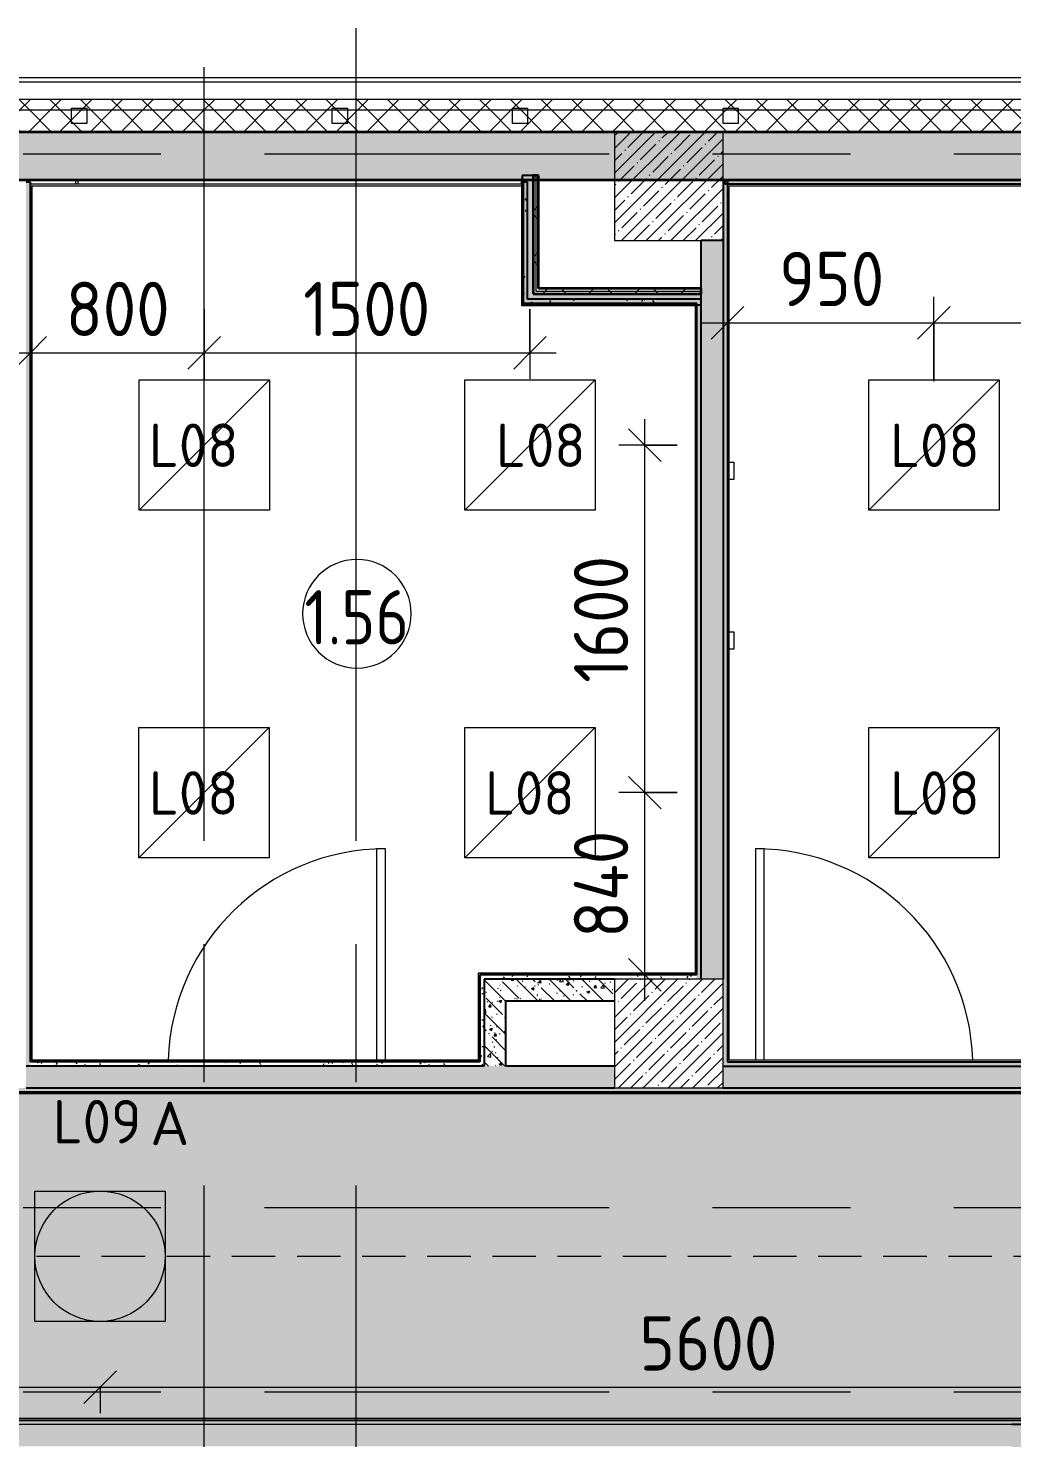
# Model space of a CAD drawing. Header units: millimetres. Extents: x 35802 to 233035, y -8553 to 29000.
# Drawn here: x 74050 to 78580, y 21089 to 27578 of the extents above; entities that cross this region are included whole.
import ezdxf

# ---------------------------------------------------------------- set-up
doc = ezdxf.new("R2010")
doc.units = ezdxf.units.MM
doc.linetypes.add('ADSK_Штрих_ш2 п1', pattern=[300, 200, -100])
doc.linetypes.add('Осевая', pattern=[3175, 635, -476.25, 1587.5, -476.25])
for name, color, linetype, lineweight in [('A-ANNO-DIMS', 7, 'Continuous', 9), ('A-ANNO-DIMS-100', 7, 'Continuous', 9), ('A-ANNO-NOTE', 7, 'Continuous', 9), ('A-AREA-IDEN', 7, 'Continuous', 9), ('A-DETL-1', 7, 'ADSK_Штрих_ш2 п1', 9), ('A-DOOR', 7, 'Continuous', 9), ('A-DOOR-1', 7, 'Continuous', 13), ('A-GLAZ', 7, 'Continuous', 9), ('A-GLAZ-1', 7, 'Continuous', 13), ('A-WALL', 7, 'Continuous', 9), ('E-LITE-EQPM-IDEN', 7, 'Continuous', 9), ('I-WALL', 7, 'Continuous', 9), ('S-COLS', 7, 'Continuous', 9), ('Оси', 7, 'Continuous', 9), ('Оси-2', 7, 'Осевая', 9)]:
    doc.layers.add(name, color=color, linetype=linetype, lineweight=lineweight)
doc.layers.add('A-CLNG-PATT-1', color=7, linetype='Continuous', lineweight=9, transparency=1)
for name, color, linetype, lineweight, true_color in [('A-WALL-1', 7, 'Continuous', 35, 0x3c3c3c), ('A-WALL-2', 7, 'Continuous', 25, 0x3c3c3c), ('A-WALL-3', 7, 'Continuous', 13, 0x3c3c3c), ('A-WALL-FNSH-1', 7, 'Continuous', 9, 0x3c3c3c), ('A-WALL-FNSH-2', 7, 'Continuous', 13, 0x3c3c3c), ('G-ANNO-TEXT-1', 1, 'Continuous', 9, 0xff0000)]:
    doc.layers.add(name, color=color, linetype=linetype, lineweight=lineweight, true_color=true_color)
doc.styles.add('GOST Common', font='GOST_Common.ttf', dxfattribs={"height": 200})
doc.styles.add('GOST Common_1', font='GOST_Common.ttf', dxfattribs={"width": 0.9, "height": 250})
doc.styles.add('ISOCPEUR', font='isocpeur.ttf', dxfattribs={"width": 0.9, "height": 250})
doc.styles.add('ISOCPEUR_1', font='isocpeur.ttf', dxfattribs={"height": 200})
doc.dimstyles.new('ISO-2_5_0_9К_БОЛЬШОЙ', dxfattribs={"dimscale": 304.8, "dimtxt": 248.995294, "dimasz": 0.492126, "dimexe": 0.393701, "dimexo": 0.984252, "dimgap": 0, "dimtad": 1, "dimdec": 0, "dimrnd": 10, "dimzin": 0, "dimdsep": 46, "dimtxsty": 'ISOCPEUR', "dimblk1": 'OBLIQUE', "dimblk2": 'OBLIQUE', "dimsah": 1, "dimcen": 0.09, "dimdle": 0.393701, "dimazin": 0, "dimtfac": 1, "dimtdec": 4, "dimtix": 1, "dimtmove": 0, "dimatfit": 3, "dimfxl": 1, "dimtvp": 1, "dimtolj": 1, "dimtzin": 0, "dimarcsym": 2})
pattern_1 = [(45, (0, 0), (-57.02463, 57.02463), []), (45, (57.025, 0), (-57.02463, 57.02463), [100.806, -20.161, 3.353, -16.808])]
pattern_2 = [(135, (0, 0), (-75.43415, -75.43415), [106.68, -17.78, 3.556, -17.78]), (135, (0, 75.39), (-75.43415, -75.43415), []), (50, (0, 0), (127.52922, -11.15758), [13.335, -146.685]), (355, (0, 0), (-24.66966, 133.74002), [10.668, -117.348]), (100.451, (10.63, -0.93), (102.85973, 122.58178), [11.333, -124.663]), (46.184, (0, 35.56), (189.75516, -29.43036), [20.002, -220.027]), (96.636, (15.81, 33.1), (166.1822, 173.1996), [17, -186.995]), (351.184, (0, 35.56), (166.18393, 173.19757), [16.002, -176.022]), (21, (17.78, 26.67), (106.13027, -71.58603), [13.335, -146.685]), (326, (17.78, 26.67), (43.26188, 128.93175), [10.668, -117.348]), (71.451, (26.62, 20.7), (149.39198, 57.34505), [11.333, -124.663]), (37.5, (0, 0), (2.162228, 59.188357), [3.353, -112.573, 3.353, -115.773, -117.792]), (37.5, (0, 0), (2.162228, 59.188357), [-235.052, 3.353, -114.44]), (7.5, (0, 0), (46.773857, 70.126152), [3.353, -64.567, 3.353, -109.906, -44.894]), (7.5, (0, 0), (46.773857, 70.126152), [-181.178, 3.353, -41.542]), (327.5, (-39.65, 0), (94.91367, -4.010093), [3.353, -41.097, 3.353, -135.331, -184.023]), (327.5, (-39.65, 0), (94.91367, -4.010093), [-183.134, 3.353, -180.67]), (317.5, (-57.43, 0), (103.69057, 17.79882), [3.353, -54.432, 3.353, -88.748, -130.683]), (317.5, (-57.43, 0), (103.69057, 17.79882), [-149.885, 3.353, -127.33])]
pattern_3 = [(45, (0, 0), (-70.71068, 70.71068), []), (135, (0, 0), (-70.71068, -70.71068), [])]
pattern_4 = [(0, (0, 0), (121.92, 30.48), [10.058, -81.382, 10.058, -81.382, -487.68]), (0, (0, 0), (121.92, 30.48), [-182.88, 10.058, -172.822, 10.058, -81.382, -213.36]), (0, (0, 0), (121.92, 30.48), [-457.2, 10.058, -50.902, 10.058, -142.342]), (120, (45.72, 15.24), (-87.356454, 90.345817), [10.058, -81.382, 10.058, -81.382, -487.68]), (120, (45.72, 15.24), (-87.356454, 90.345817), [-182.88, 10.058, -172.822, 10.058, -81.382, -213.36]), (120, (45.72, 15.24), (-87.356454, 90.345817), [-457.2, 10.058, -50.902, 10.058, -142.342]), (240, (60.96, 76.2), (-34.563546, -120.825817), [10.058, -81.382, 10.058, -81.382, -487.68]), (240, (60.96, 76.2), (-34.563546, -120.825817), [-182.88, 10.058, -172.822, 10.058, -81.382, -213.36]), (240, (60.96, 76.2), (-34.563546, -120.825817), [-457.2, 10.058, -50.902, 10.058, -142.342])]
pattern_5 = [(45, (0, 0), (-106.06602, 106.06602), []), (135, (0, 0), (-106.06602, -106.06602), [])]

# ---------------------------------------------------------------- blocks, each defined once
blk = doc.blocks.new('110_Дверь_СКБ_1Ст_Внутренняя1 - Д-11п 1100x2100h_кладовые _все__ коридор _между помещениями блока столовой__ моечные _все_ 2-32102277-План расстановки осветительного оборудования 1 этажа в осях 12-23')
at = {"layer": 'A-DOOR'}
blk.add_arc((-487.5, 50), 1000, 1.60887, 90, dxfattribs=at)
at = {"layer": 'A-DOOR-1'}
for p, q in [((-487.5, 1050), (-487.5, 78)), ((-447.5, 1050), (-487.5, 1050)), ((-447.5, 78), (-447.5, 1050))]:
    blk.add_line(p, q, dxfattribs=at)
blk = doc.blocks.new('110_Дверь_СКБ_1Ст_Внутренняя1 - Д-11 1100x2100h_кладовые _все__ коридор _между помещениями блока столовой__ моечные _все_-32089444-План расстановки осветительного оборудования 1 этажа в осях 12-23')
at = {"layer": 'A-DOOR'}
blk.add_arc((512.5, 50), 1000, 90, 178.39113, dxfattribs=at)
at = {"layer": 'A-DOOR-1'}
for p, q in [((512.5, 1050), (472.5, 1050)), ((472.5, 1050), (472.5, 78)), ((512.5, 78), (512.5, 1050))]:
    blk.add_line(p, q, dxfattribs=at)
blk = doc.blocks.new('BSC_Колонна _Прямоугольная - 500х500-V22-План расстановки осветительного оборудования 1 этажа в осях 12-23')
at = {"layer": 'S-COLS'}
h = blk.add_hatch(dxfattribs=at)
h.set_pattern_fill('FP_29', color=256, style=0, pattern_type=2)
h.set_pattern_definition([(45, (-77000, -22950), (-57.02463, 57.02463), []), (45, (-76942.975, -22950), (-57.02463, 57.02463), [100.806, -20.161, 3.353, -16.808])])
h.paths.add_polyline_path([(-250, -250), (250, -250), (250, 250), (-250, 250), (-250, -0.7)])
for p, q in [((250, 250), (-250, 250)), ((-250, 250), (-250, -250)), ((250, -250), (250, 250)), ((-250, -250), (250, -250))]:
    blk.add_line(p, q, dxfattribs=at)
blk = doc.blocks.new('120_Окно_СКБ_2Ст - 120_Окно_СКБ_2Ст 2100х2400 _мал створка справа_-19092174-План расстановки осветительного оборудования 1 этажа в осях 12-23')
at = {"layer": 'A-GLAZ-1'}
for p, q in [((-1050, -75), (-1050, -5)), ((-1050, -5), (-980, -5)), ((-980, -5), (-980, -75)), ((150, -75), (150, -5)), ((150, -5), (220, -5)), ((220, -5), (220, -75)), ((980, -75), (980, -5)), ((980, -5), (1050, -5)), ((1050, -5), (1050, -75)), ((-980, -75), (-1050, -75)), ((220, -75), (150, -75)), ((1050, -75), (980, -75))]:
    blk.add_line(p, q, dxfattribs=at)
blk = doc.blocks.new('120_Окно_СКБ_2Ст - 120_Окно_СКБ_2Ст 3100х2500 _мал_створка слева_ 2-19089248-План расстановки осветительного оборудования 1 этажа в осях 12-23')
at = {"layer": 'A-GLAZ-1'}
for p, q in [((-1550, -75), (-1550, -5)), ((-1550, -5), (-1480, -5)), ((-1480, -5), (-1480, -75)), ((650, -75), (650, -5)), ((650, -5), (720, -5)), ((720, -5), (720, -75)), ((1480, -75), (1480, -5)), ((1480, -5), (1550, -5)), ((1550, -5), (1550, -75)), ((-1480, -75), (-1550, -75)), ((720, -75), (650, -75)), ((1550, -75), (1480, -75))]:
    blk.add_line(p, q, dxfattribs=at)
blk = doc.blocks.new('Штора противопожарная_Рен - ШТ_700х700-V44-План расстановки осветительного оборудования 1 этажа в осях 12-23')
at = {"layer": 'A-DOOR'}
for p, q in [((-430, 100), (-350, 100)), ((-430, 78), (-430, 100)), ((-350, 100), (-350, 78)), ((350, 100), (430, 100)), ((350, 78), (350, 100)), ((430, 100), (430, 78))]:
    blk.add_line(p, q, dxfattribs=at)
blk = doc.blocks.new('Марка_Помещения - Номер-25198446-План расстановки осветительного оборудования 1 этажа в осях 12-23')
at = {"layer": 'A-AREA-IDEN'}
for start, end in [(360, 180), (180, 360)]:
    blk.add_arc((0, 0), 2.5, start, end, dxfattribs=at)
blk = doc.blocks.new('DIMBLOCK90-План расстановки осветительного оборудования 1 этажа в осях 12-23')
at = {"layer": 'A-ANNO-DIMS-100'}
for p, q in [((74861, 26284.4), (74861, 25964)), ((74861, 26084), (74861, 26284.4)), ((74060, 25890.1), (74060, 26204)), ((73940, 26084), (74861, 26084)), ((74060, 26084), (74060, 25890.1))]:
    blk.add_line(p, q, dxfattribs=at)
at = {"layer": 'A-ANNO-DIMS-100', "lineweight": 20}
for p, q in [((74060, 26084), (74135, 26159)), ((74861, 26084), (74936, 26159)), ((74060, 26084), (73985, 26009)), ((74861, 26084), (74786, 26009))]:
    blk.add_line(p, q, dxfattribs=at)
at = {"layer": 'A-ANNO-DIMS-100', "color": 0, "insert": (74223.5, 26410.6), "char_height": 250, "width": 568.858, "attachment_point": 1, "line_spacing_factor": 1.149209, "style": 'ISOCPEUR'}
blk.add_mtext('800', dxfattribs=at)
blk = doc.blocks.new('_Oblique')
at = {"color": 0, "linetype": 'ByBlock', "lineweight": -2}
blk.add_line((-0.5, -0.5), (0.5, 0.5), dxfattribs=at)
blk = doc.blocks.new('DIMBLOCK91-План расстановки осветительного оборудования 1 этажа в осях 12-23')
at = {"layer": 'A-ANNO-DIMS-100'}
for p, q in [((74861, 26284.4), (74861, 25964)), ((74861, 26084), (74861, 26284.4)), ((76361, 26284.4), (76361, 25964)), ((76361, 26084), (76361, 26284.4)), ((74861, 26084), (76481, 26084))]:
    blk.add_line(p, q, dxfattribs=at)
at = {"layer": 'A-ANNO-DIMS-100', "lineweight": 20}
for p, q in [((74861, 26084), (74936, 26159)), ((76361, 26084), (76436, 26159)), ((74861, 26084), (74786, 26009)), ((76361, 26084), (76286, 26009))]:
    blk.add_line(p, q, dxfattribs=at)
at = {"layer": 'A-ANNO-DIMS-100', "color": 0, "insert": (75316.5, 26410.6), "char_height": 250, "width": 706.764, "attachment_point": 1, "line_spacing_factor": 1.149209, "style": 'ISOCPEUR'}
blk.add_mtext('1500', dxfattribs=at)
blk = doc.blocks.new('DIMBLOCK92-План расстановки осветительного оборудования 1 этажа в осях 12-23')
at = {"layer": 'A-ANNO-DIMS-100', "lineweight": 20}
for p, q in [((76890, 24059), (76815, 24134)), ((76890, 24059), (76965, 23984)), ((76890, 23220), (76815, 23295)), ((76890, 23220), (76965, 23145))]:
    blk.add_line(p, q, dxfattribs=at)
at = {"layer": 'A-ANNO-DIMS-100'}
for p, q in [((77039.3, 24059), (76770, 24059)), ((76890, 23100), (76890, 24059)), ((76890, 24059), (77039.3, 24059)), ((77083.9, 23220), (76770, 23220)), ((76890, 23220), (77083.9, 23220))]:
    blk.add_line(p, q, dxfattribs=at)
at = {"layer": 'A-ANNO-DIMS-100', "color": 0, "insert": (76563.3, 23390.5), "char_height": 250, "width": 597.589, "attachment_point": 1, "rotation": 90, "line_spacing_factor": 1.149209, "style": 'ISOCPEUR'}
blk.add_mtext('840', dxfattribs=at)
blk = doc.blocks.new('DIMBLOCK93-План расстановки осветительного оборудования 1 этажа в осях 12-23')
at = {"layer": 'A-ANNO-DIMS-100'}
for p, q in [((76890, 24059), (76890, 25779)), ((77039.3, 25659), (76770, 25659)), ((76890, 25659), (77039.3, 25659)), ((77039.3, 24059), (76770, 24059)), ((76890, 24059), (77039.3, 24059))]:
    blk.add_line(p, q, dxfattribs=at)
at = {"layer": 'A-ANNO-DIMS-100', "lineweight": 20}
for p, q in [((76890, 25659), (76815, 25734)), ((76890, 25659), (76965, 25584)), ((76890, 24059), (76815, 24134)), ((76890, 24059), (76965, 23984))]:
    blk.add_line(p, q, dxfattribs=at)
at = {"layer": 'A-ANNO-DIMS-100', "color": 0, "insert": (76563.3, 24564.5), "char_height": 250, "width": 706.764, "attachment_point": 1, "rotation": 90, "line_spacing_factor": 1.149209, "style": 'ISOCPEUR'}
blk.add_mtext('1600', dxfattribs=at)
blk = doc.blocks.new('DIMBLOCK94-План расстановки осветительного оборудования 1 этажа в осях 12-23')
at = {"layer": 'A-ANNO-DIMS-100'}
for p, q in [((77270, 26028.1), (77270, 26342)), ((78221, 25953.1), (78221, 26342)), ((77150, 26222), (78221, 26222)), ((77270, 26222), (77270, 26028.1)), ((78221, 26222), (78221, 25953.1))]:
    blk.add_line(p, q, dxfattribs=at)
at = {"layer": 'A-ANNO-DIMS-100', "lineweight": 20}
for p, q in [((77270, 26222), (77345, 26297)), ((78221, 26222), (78296, 26297)), ((77270, 26222), (77195, 26147)), ((78221, 26222), (78146, 26147))]:
    blk.add_line(p, q, dxfattribs=at)
at = {"layer": 'A-ANNO-DIMS-100', "color": 0, "insert": (77508.5, 26548.6), "char_height": 250, "width": 568.858, "attachment_point": 1, "line_spacing_factor": 1.149209, "style": 'ISOCPEUR'}
blk.add_mtext('950', dxfattribs=at)
blk = doc.blocks.new('DIMBLOCK95-План расстановки осветительного оборудования 1 этажа в осях 12-23')
at = {"layer": 'A-ANNO-DIMS-100'}
for p, q in [((78221, 25953.1), (78221, 26342)), ((79621, 26284.4), (79621, 26102)), ((79621, 26222), (79621, 26284.4)), ((78221, 26222), (79741, 26222)), ((78221, 26222), (78221, 25953.1))]:
    blk.add_line(p, q, dxfattribs=at)
at = {"layer": 'A-ANNO-DIMS-100', "lineweight": 20}
for p, q in [((78221, 26222), (78296, 26297)), ((79621, 26222), (79696, 26297)), ((78221, 26222), (78146, 26147)), ((79621, 26222), (79546, 26147))]:
    blk.add_line(p, q, dxfattribs=at)
at = {"layer": 'A-ANNO-DIMS-100', "color": 0, "insert": (78614.5, 26548.6), "char_height": 250, "width": 735.494, "attachment_point": 1, "line_spacing_factor": 1.149209, "style": 'ISOCPEUR'}
blk.add_mtext('1400', dxfattribs=at)
blk = doc.blocks.new('DIMBLOCK111-План расстановки осветительного оборудования 1 этажа в осях 12-23')
at = {"layer": 'A-ANNO-DIMS-100', "lineweight": 20}
for p, q in [((68781, 21322), (68856, 21397)), ((74381, 21322), (74456, 21397)), ((68781, 21322), (68706, 21247)), ((74381, 21322), (74306, 21247))]:
    blk.add_line(p, q, dxfattribs=at)
at = {"layer": 'A-ANNO-DIMS-100'}
for p, q in [((68781, 21328), (68781, 21202)), ((68781, 21322), (68781, 21328)), ((68781, 21322), (74381, 21322)), ((74381, 21327.5), (74381, 21202)), ((74381, 21322), (74381, 21327.5))]:
    blk.add_line(p, q, dxfattribs=at)
at = {"layer": 'A-ANNO-DIMS-100', "color": 0, "insert": (71265, 21648.6), "char_height": 250, "width": 758.478, "attachment_point": 1, "line_spacing_factor": 1.149209, "style": 'ISOCPEUR'}
blk.add_mtext('5600', dxfattribs=at)
blk = doc.blocks.new('DIMBLOCK112-План расстановки осветительного оборудования 1 этажа в осях 12-23')
at = {"layer": 'A-ANNO-DIMS-100', "lineweight": 20}
for p, q in [((74381, 21322), (74456, 21397)), ((79981, 21322), (80056, 21397)), ((74381, 21322), (74306, 21247)), ((79981, 21322), (79906, 21247))]:
    blk.add_line(p, q, dxfattribs=at)
at = {"layer": 'A-ANNO-DIMS-100'}
for p, q in [((74381, 21327.5), (74381, 21202)), ((74381, 21322), (74381, 21327.5)), ((74381, 21322), (80101, 21322)), ((79981, 21327.5), (79981, 21202)), ((79981, 21322), (79981, 21327.5))]:
    blk.add_line(p, q, dxfattribs=at)
at = {"layer": 'A-ANNO-DIMS-100', "color": 0, "insert": (76865, 21648.6), "char_height": 250, "width": 758.478, "attachment_point": 1, "line_spacing_factor": 1.149209, "style": 'ISOCPEUR'}
blk.add_mtext('5600', dxfattribs=at)

msp = doc.modelspace()

# ---------------------------------------------------------------- hatches: boundary and pattern name
at = {"layer": 'A-CLNG-PATT-1'}
h = msp.add_hatch(color=256, dxfattribs=at)
h.paths.add_polyline_path([(84590, 20178), (84590, 21652), (82302, 21652), (82302, 22672), (68282, 22672), (68282, 26852), (68202, 26852), (68202, 26860), (67111, 26860), (67110, 26852), (66788, 26852), (66788, 26472), (66132, 26472), (66132, 26859), (60788, 26859), (60788, 26472), (60132, 26472), (60132, 26852), (57578, 26852), (57578, 25558), (57958, 25558), (57958, 24978), (58130, 24978), (58130, 24950), (58180, 24950), (58180, 24850), (58785, 24850), (58785, 24950), (58835, 24950), (58835, 24850), (59885, 24850), (59885, 24950), (59935, 24950), (59935, 24850), (60560, 24850), (60560, 24950), (60770, 24950), (60770, 24955), (61865, 24955), (61865, 24950), (61935, 24950), (61935, 24955), (63055, 24955), (63055, 24950), (63125, 24950), (63125, 24955), (64245, 24955), (64245, 24950), (64315, 24950), (64315, 24955), (65435, 24955), (65435, 24950), (65505, 24950), (65505, 24955), (66090, 24955), (66090, 24950), (66760, 24950), (66760, 24960), (66780, 24960), (66780, 24970.5), (66788, 24970.5), (66788, 22672), (66288, 22672), (66288, 21178), (78707.8, 21178), (78707.8, 20178), (83295.5, 20178), (83295.5, 20188), (83315.5, 20188), (83315.5, 20178)])
h.paths.add_polyline_path([(58140, 24810), (58140, 24850), (58130, 24850), (58130, 24810)])
h.paths.add_polyline_path([(60600, 24830), (60610, 24830), (60610, 24850), (60600, 24850)])
at = {"layer": 'A-WALL'}
h = msp.add_hatch(dxfattribs=at)
h.set_pattern_fill('FP_17', color=256, style=0, pattern_type=2)
h.set_pattern_definition(pattern_3)
h.paths.add_polyline_path([(84590, 27200), (84590, 27250), (68210, 27250), (68210, 27200), (83263.9, 27200)])
h.paths.add_polyline_path([(68120, 27200), (68120, 27225), (68130, 27225), (68130, 27250), (67190, 27250), (67190, 27225), (67200, 27225), (67200, 27200), (68028.4, 27200)])
h.paths.add_polyline_path([(67110, 27200), (67110, 27250), (42160, 27250), (42160, 27200), (66577.4, 27200)])
h = msp.add_hatch(dxfattribs=at)
h.set_pattern_fill('FP_17', color=256, style=0, pattern_type=2)
h.set_pattern_definition(pattern_3)
h.paths.add_polyline_path([(84590, 27100), (84590, 27200), (68210, 27200), (68210, 27110), (68242, 27110), (68242, 27102), (68172, 27102), (68172, 27185), (68120, 27185), (68120, 27200), (67200, 27200), (67200, 27185), (67148, 27185), (67148, 27102), (67078, 27102), (67078, 27110), (67110, 27110), (67110, 27200), (42160, 27200), (42160, 27100), (83263.9, 27100)])
at = {"layer": 'I-WALL'}
h = msp.add_hatch(dxfattribs=at)
h.set_pattern_fill('FP_1', color=256, style=0, pattern_type=2)
h.set_pattern_definition(pattern_1)
h.paths.add_polyline_path([(84200, 26880), (84200, 27100), (42780, 27100), (42780, 26900), (42760, 26900), (42760, 26880), (84100, 26880)])
h = msp.add_hatch(dxfattribs=at)
h.set_pattern_fill('FP_67', color=256, style=0, pattern_type=2)
h.set_pattern_definition(pattern_4)
h.paths.add_polyline_path([(74060, 22800), (74060, 26870), (74040, 26870), (74040, 22800)])
for points in [[(76325, 26355), (76375, 26355), (76375, 26900), (76325, 26900), (76325, 26367.5)], [(77150, 26305), (77150, 26355), (76325, 26355), (76325, 26305)]]:
    msp.add_hatch(color=256, dxfattribs=at).paths.add_polyline_path(points)
h = msp.add_hatch(dxfattribs=at)
h.set_pattern_fill('FP_67', color=256, style=0, pattern_type=2)
h.set_pattern_definition(pattern_4)
h.paths.add_polyline_path([(76350, 26310), (76350, 26870), (76330, 26870), (76330, 26310)])
h = msp.add_hatch(dxfattribs=at)
h.set_pattern_fill('FP_74', color=256, style=0, pattern_type=2)
h.set_pattern_definition(pattern_5)
h.paths.add_polyline_path([(76387.5, 26367.5), (76387.5, 26900), (76375, 26900), (76375, 26367.5)])
h = msp.add_hatch(dxfattribs=at)
h.set_pattern_fill('FP_74', color=256, style=0, pattern_type=2)
h.set_pattern_definition(pattern_5)
h.paths.add_polyline_path([(76400, 26380), (76400, 26900), (76387.5, 26900), (76387.5, 26380)])
h = msp.add_hatch(dxfattribs=at)
h.set_pattern_fill('FP_67', color=256, style=0, pattern_type=2)
h.set_pattern_definition(pattern_4)
h.paths.add_polyline_path([(77270, 22800), (77270, 26880), (77250, 26880), (77250, 22800)])
h = msp.add_hatch(dxfattribs=at)
h.set_pattern_fill('FP_67', color=256, style=0, pattern_type=2)
h.set_pattern_definition(pattern_4)
h.paths.add_polyline_path([(80630, 26860), (80630, 26880), (77260, 26880), (77260, 26860), (80609.1, 26860)])
h = msp.add_hatch(dxfattribs=at)
h.set_pattern_fill('FP_21', color=256, style=0, pattern_type=2)
h.set_pattern_definition(pattern_2)
h.paths.add_polyline_path([(77150, 23200), (77250, 23200), (77250, 26600), (77150, 26600), (77150, 23466.4)])
h = msp.add_hatch(dxfattribs=at)
h.set_pattern_fill('FP_74', color=256, style=0, pattern_type=2)
h.set_pattern_definition(pattern_5)
h.paths.add_polyline_path([(77150, 26355), (77150, 26367.5), (76375, 26367.5), (76375, 26355)])
h = msp.add_hatch(dxfattribs=at)
h.set_pattern_fill('FP_74', color=256, style=0, pattern_type=2)
h.set_pattern_definition(pattern_5)
h.paths.add_polyline_path([(77150, 26367.5), (77150, 26380), (76387.5, 26380), (76387.5, 26367.5)])
h = msp.add_hatch(dxfattribs=at)
h.set_pattern_fill('FP_67', color=256, style=0, pattern_type=2)
h.set_pattern_definition(pattern_4)
h.paths.add_polyline_path([(77130, 26310), (77150, 26310), (77150, 26330), (76350, 26330), (76350, 26310), (77122, 26310)])
h = msp.add_hatch(dxfattribs=at)
h.set_pattern_fill('FP_67', color=256, style=0, pattern_type=2)
h.set_pattern_definition(pattern_4)
h.paths.add_polyline_path([(77150, 23200), (77150, 26310), (77130, 26310), (77130, 23200)])
h = msp.add_hatch(dxfattribs=at)
h.set_pattern_fill('FP_67', color=256, style=0, pattern_type=2)
h.set_pattern_definition(pattern_4)
h.paths.add_polyline_path([(77130, 23200), (77130, 23220), (76130, 23220), (76130, 23200), (76750, 23200)])
h = msp.add_hatch(dxfattribs=at)
h.set_pattern_fill('FP_67', color=256, style=0, pattern_type=2)
h.set_pattern_definition(pattern_4)
h.paths.add_polyline_path([(76150, 22800), (76150, 23200), (76130, 23200), (76130, 22800)])
h = msp.add_hatch(dxfattribs=at)
h.set_pattern_fill('FP_21', color=256, style=0, pattern_type=2)
h.set_pattern_definition(pattern_2)
h.paths.add_polyline_path([(76750, 23100), (76750, 23200), (76150, 23200), (76150, 23100), (76734.4, 23100)])
h = msp.add_hatch(dxfattribs=at)
h.set_pattern_fill('FP_21', color=256, style=0, pattern_type=2)
h.set_pattern_definition(pattern_2)
h.paths.add_polyline_path([(76250, 22800), (76250, 23100), (76150, 23100), (76150, 22800)])
h = msp.add_hatch(dxfattribs=at)
h.set_pattern_fill('FP_21', color=256, style=0, pattern_type=2)
h.set_pattern_definition(pattern_2)
h.paths.add_polyline_path([(82430, 22700), (82430, 22800), (81150, 22800), (81150, 22700), (82330, 22700)])
h.paths.add_polyline_path([(80361.9, 22700), (80650, 22700), (80650, 22800), (77250, 22800), (77250, 22700), (78910.9, 22700)])
h.paths.add_polyline_path([(76734.4, 22700), (76750, 22700), (76750, 22800), (74040, 22800), (74040, 22700), (76008.9, 22700)])
h.paths.add_polyline_path([(73540, 22700), (73540, 22800), (70810, 22800), (70810, 22700), (73106.9, 22700)])
h.paths.add_polyline_path([(70310, 22700), (70310, 22800), (68310, 22800), (68310, 22700), (70204.9, 22700)])
h = msp.add_hatch(dxfattribs=at)
h.set_pattern_fill('FP_67', color=256, style=0, pattern_type=2)
h.set_pattern_definition(pattern_4)
h.paths.add_polyline_path([(76130, 22800), (76130, 22820), (74060, 22820), (74060, 22800), (76008.9, 22800)])
h = msp.add_hatch(dxfattribs=at)
h.set_pattern_fill('FP_67', color=256, style=0, pattern_type=2)
h.set_pattern_definition(pattern_4)
h.paths.add_polyline_path([(80361.9, 22800), (80650, 22800), (80650, 22820), (77270, 22820), (77270, 22800), (78910.9, 22800)])
h = msp.add_hatch(dxfattribs=at)
h.set_pattern_fill('FP_67', color=256, style=0, pattern_type=2)
h.set_pattern_definition(pattern_4)
h.paths.add_polyline_path([(82310, 22680), (82330, 22680), (82330, 22700), (68310, 22700), (68310, 22680), (81812.9, 22680)])
h = msp.add_hatch(dxfattribs=at)
h.set_pattern_fill('FP_67', color=256, style=0, pattern_type=2)
h.set_pattern_definition(pattern_4)
h.paths.add_polyline_path([(78579.8, 21150), (78679.8, 21150), (78679.8, 21170), (66260, 21170), (66260, 21150), (77459.9, 21150)])
h = msp.add_hatch(dxfattribs=at)
h.set_pattern_fill('FP_21', color=256, style=0, pattern_type=2)
h.set_pattern_definition(pattern_2)
h.paths.add_polyline_path([(78579.8, 21050), (78579.8, 21150), (70810, 21150), (70810, 21050), (77459.9, 21050)])
h.paths.add_polyline_path([(70204.9, 21050), (70310, 21050), (70310, 21150), (67295, 21150), (67295, 21050), (68753.9, 21050)])
h = msp.add_hatch(dxfattribs=at)
h.set_pattern_fill('FP_21', color=256, style=0, pattern_type=2)
h.set_pattern_definition(pattern_2)
h.paths.add_polyline_path([(78579.8, 15150), (78580, 15150.8), (78580, 15650), (78679.8, 15650), (78679.8, 18600), (78580, 18600), (78580, 19100), (78679.8, 19100), (78679.8, 21150), (78579.8, 21150), (78579.8, 15192.6)])
at = {"layer": 'S-COLS'}
h = msp.add_hatch(dxfattribs=at)
h.set_pattern_fill('FP_1', color=256, style=0, pattern_type=2)
h.set_pattern_definition(pattern_1)
h.paths.add_polyline_path([(76750, 26600), (77250, 26600), (77250, 27100), (76750, 27100), (76750, 27086.2)])

# ---------------------------------------------------------------- linework, layer by layer
at = {"layer": 'A-ANNO-NOTE'}
for p, q in [((74561, 25959), (75161, 25959)), ((74561, 25359), (74561, 25959)), ((75161, 25959), (74561, 25359)), ((75161, 25959), (75161, 25359)), ((76061, 25959), (76661, 25959)), ((76061, 25359), (76061, 25959)), ((76661, 25959), (76061, 25359)), ((76661, 25959), (76661, 25359)), ((77921, 25959), (78521, 25959)), ((77921, 25359), (77921, 25959)), ((78521, 25959), (77921, 25359)), ((78521, 25959), (78521, 25359)), ((75161, 25359), (74561, 25359)), ((76661, 25359), (76061, 25359)), ((78521, 25359), (77921, 25359)), ((74560, 24359), (75160, 24359)), ((74560, 23759), (74560, 24359)), ((75160, 24359), (74560, 23759)), ((75160, 24359), (75160, 23759)), ((76061, 24359), (76661, 24359)), ((76061, 23759), (76061, 24359)), ((76661, 24359), (76061, 23759)), ((76661, 24359), (76661, 23759)), ((77921, 24359), (78521, 24359)), ((77921, 23759), (77921, 24359)), ((78521, 24359), (77921, 23759)), ((78521, 24359), (78521, 23759)), ((75160, 23759), (74560, 23759)), ((76661, 23759), (76061, 23759)), ((78521, 23759), (77921, 23759)), ((74081, 22225), (74681, 22225)), ((74081, 21625), (74081, 22225)), ((74681, 22225), (74681, 21625)), ((74681, 21625), (74081, 21625))]:
    msp.add_line(p, q, dxfattribs=at)
msp.add_circle((74381, 21925), 300, dxfattribs=at)
at = {"layer": 'A-DETL-1'}
for p, q in [((74860, 24059), (74860, 25659)), ((66288, 21925), (80009, 21925))]:
    msp.add_line(p, q, dxfattribs=at)
at = {"layer": 'A-WALL'}
for p, q in [((84590, 27250), (68210, 27250)), ((84590, 27200), (68210, 27200)), ((76387.5, 26900), (76387.5, 26367.5)), ((76387.5, 26367.5), (77150, 26367.5)), ((78579.8, 21150), (70810, 21150))]:
    msp.add_line(p, q, dxfattribs=at)
at = {"layer": 'A-WALL-1'}
for p, q in [((84200, 27100), (42780, 27100)), ((57550, 26880), (81350, 26880)), ((76400, 26900), (76375, 26900)), ((76375, 26900), (76375, 26355)), ((76400, 26380), (76400, 26900)), ((76375, 26355), (77150, 26355)), ((77150, 26380), (76400, 26380)), ((77150, 26355), (77150, 26380))]:
    msp.add_line(p, q, dxfattribs=at)
at = {"layer": 'A-WALL-2'}
for p, q in [((74060, 26870), (74040, 26870)), ((74060, 22820), (74060, 26870)), ((76375, 26900), (76325, 26900)), ((76325, 26900), (76325, 26305)), ((76330, 26870), (76330, 26310)), ((76350, 26870), (76330, 26870)), ((76350, 26330), (76350, 26870)), ((77250, 26880), (77250, 23200)), ((80650, 26880), (77260, 26880)), ((77260, 26880), (77260, 26860)), ((77270, 26880), (77270, 22820)), ((80630, 26860), (77260, 26860)), ((77250, 26600), (77150, 26600)), ((77150, 23200), (77150, 26600)), ((76325, 26305), (77150, 26305)), ((77130, 26310), (76330, 26310)), ((77150, 26330), (76350, 26330)), ((77130, 23220), (77130, 26310)), ((77130, 23220), (76130, 23220)), ((76130, 23220), (76130, 22820)), ((76750, 23200), (76150, 23200)), ((76150, 23200), (76150, 22800)), ((76250, 23100), (76750, 23100)), ((76250, 22800), (76250, 23100)), ((76150, 22800), (74040, 22800)), ((76130, 22820), (74060, 22820)), ((76750, 22800), (76250, 22800)), ((77250, 22800), (80650, 22800)), ((77270, 22820), (80630, 22820)), ((82310, 22680), (68290, 22680)), ((74040, 22700), (76750, 22700)), ((77250, 22700), (80650, 22700)), ((66280, 21170), (78699.8, 21170)), ((78679.8, 21150), (78579.8, 21150))]:
    msp.add_line(p, q, dxfattribs=at)
at = {"layer": 'A-WALL-3'}
for p, q in [((84590, 27330), (68210, 27330)), ((60760, 27100), (84590, 27100))]:
    msp.add_line(p, q, dxfattribs=at)
at = {"layer": 'A-WALL-FNSH-1'}
msp.add_line((84590, 27350), (68130, 27350), dxfattribs=at)
at = {"layer": 'A-WALL-FNSH-2'}
for p, q in [((76322, 26860), (74060, 26860)), ((74068, 26852), (76330, 26852)), ((74068, 22828), (74068, 26852)), ((76322, 26860), (76322, 26302)), ((77278, 26852), (80622, 26852)), ((77278, 22828), (77278, 26852)), ((76322, 26302), (77122, 26302)), ((77122, 26302), (77122, 23228)), ((76122, 23228), (76122, 22828)), ((77122, 23228), (76122, 23228)), ((76122, 22828), (74068, 22828)), ((80622, 22828), (77278, 22828)), ((82310, 22672), (68282, 22672)), ((78707.8, 21178), (66288, 21178))]:
    msp.add_line(p, q, dxfattribs=at)
at = {"layer": 'I-WALL'}
for p, q in [((74270, 26860), (74270, 26880)), ((74278, 26880), (74278, 26860)), ((76322, 26860), (76322, 26880)), ((76322, 26855), (76325, 26855))]:
    msp.add_line(p, q, dxfattribs=at)
at = {"layer": 'S-COLS'}
for p, q in [((77250, 27100), (76750, 27100)), ((76750, 27100), (76750, 26600)), ((77250, 26600), (77250, 27100)), ((76750, 26600), (77250, 26600))]:
    msp.add_line(p, q, dxfattribs=at)
at = {"layer": 'Оси'}
for p, q in [((75560, 25078.1), (75560, 27578.1)), ((74860, 24898.1), (74860, 27398.1))]:
    msp.add_line(p, q, dxfattribs=at)
at = {"layer": 'Оси-2'}
for p, q in [((39101.6, 27000), (82250, 27000)), ((75560, 501), (75560, 25078.1)), ((74860, 501), (74860, 24898.1)), ((39101.6, 22150), (82250, 22150)), ((39101.6, 21300), (82250, 21300))]:
    msp.add_line(p, q, dxfattribs=at)

# ---------------------------------------------------------------- block references
at = {"layer": 'A-AREA-IDEN', "xscale": 99.99999999999993, "yscale": 99.99999999999993, "zscale": 99.99999999999993}
msp.add_blockref('Марка_Помещения - Номер-25198446-План расстановки осветительного оборудования 1 этажа в осях 12-23', (75563.8, 24882.7), dxfattribs=at)
at = {"layer": 'A-DOOR', "rotation": 270}
msp.add_blockref('Штора противопожарная_Рен - ШТ_700х700-V44-План расстановки осветительного оборудования 1 этажа в осях 12-23', (77200, 25150), dxfattribs=at)
at = {"layer": 'A-DOOR'}
for name, p in [('110_Дверь_СКБ_1Ст_Внутренняя1 - Д-11 1100x2100h_кладовые _все__ коридор _между помещениями блока столовой__ моечные _все_-32089444-План расстановки осветительного оборудования 1 этажа в осях 12-23', (75182.3, 22750)), ('110_Дверь_СКБ_1Ст_Внутренняя1 - Д-11п 1100x2100h_кладовые _все__ коридор _между помещениями блока столовой__ моечные _все_ 2-32102277-План расстановки осветительного оборудования 1 этажа в осях 12-23', (77887.5, 22750))]:
    msp.add_blockref(name, p, dxfattribs=at)
at = {"layer": 'A-GLAZ'}
for name, p in [('120_Окно_СКБ_2Ст - 120_Окно_СКБ_2Ст 2100х2400 _мал створка справа_-19092174-План расстановки осветительного оборудования 1 этажа в осях 12-23', (75300, 27215)), ('120_Окно_СКБ_2Ст - 120_Окно_СКБ_2Ст 3100х2500 _мал_створка слева_ 2-19089248-План расстановки осветительного оборудования 1 этажа в осях 12-23', (78800, 27215))]:
    msp.add_blockref(name, p, dxfattribs=at)
at = {"layer": 'S-COLS'}
msp.add_blockref('BSC_Колонна _Прямоугольная - 500х500-V22-План расстановки осветительного оборудования 1 этажа в осях 12-23', (77000, 22950), dxfattribs=at)

# ---------------------------------------------------------------- texts
at = {"layer": 'A-AREA-IDEN', "insert": (75321.9, 24991.3), "char_height": 250, "width": 606.076, "attachment_point": 1, "style": 'GOST Common_1'}
msp.add_mtext('1.56', dxfattribs=at)
at = {"layer": 'E-LITE-EQPM-IDEN', "char_height": 200, "width": 529.114, "attachment_point": 1, "style": 'GOST Common'}
for s, insert in [('L08', (74606.4, 25758)), ('L08', (76204.6, 25758)), ('L08', (78019.8, 25758)), ('L08', (74606.4, 24157.5)), ('L08', (76154.1, 24157.5)), ('L08', (78019.8, 24157.5)), ('L09', (74163.4, 22644.4))]:
    msp.add_mtext(s, dxfattribs=dict(at, insert=insert))
at = {"layer": 'G-ANNO-TEXT-1', "insert": (74612.1, 22636.4), "char_height": 200, "width": 224.472, "attachment_point": 1, "style": 'ISOCPEUR_1'}
msp.add_mtext('\\fISOCPEUR|b0|i0|c204|p34|;А', dxfattribs=at)

# ---------------------------------------------------------------- dimensions: what is measured, and where the dimension line sits
at = {"layer": 'A-ANNO-DIMS'}
for base, p1, p2, override, picture, middle in [((78221, 26222), (77270, 26328.1), (78221, 25653.1), {"dimpost": '<>', "dimfxl": 1166.190662}, 'DIMBLOCK94-План расстановки осветительного оборудования 1 этажа в осях 12-23', (77745.5, 26347)), ((79621, 26222), (78221, 25653.1), (79621, 25984.4), {"dimpost": '<>', "dimfxl": 1438.665609}, 'DIMBLOCK95-План расстановки осветительного оборудования 1 этажа в осях 12-23', (78921, 26347)), ((74861, 26084), (74060, 26190.1), (74861, 25984.4), {"dimpost": '<>', "dimfxl": 826.993087}, 'DIMBLOCK90-План расстановки осветительного оборудования 1 этажа в осях 12-23', (74460.5, 26209)), ((76361, 26084), (74861, 25984.4), (76361, 25984.4), {"dimpost": '<>', "dimfxl": 1500}, 'DIMBLOCK91-План расстановки осветительного оборудования 1 этажа в осях 12-23', (75611, 26209)), ((74381, 21322), (68781, 21628), (74381, 21627.5), {"dimpost": '<>', "dimfxl": 5600.000022}, 'DIMBLOCK111-План расстановки осветительного оборудования 1 этажа в осях 12-23', (71581, 21447)), ((79981, 21322), (74381, 21627.5), (79981, 21627.5), {"dimpost": '<>', "dimfxl": 5600}, 'DIMBLOCK112-План расстановки осветительного оборудования 1 этажа в осях 12-23', (77181, 21447))]:
    dim = msp.add_linear_dim(base=base, p1=p1, p2=p2, dimstyle='ISO-2_5_0_9К_БОЛЬШОЙ', override=override, dxfattribs=at)
    dim.commit()
    dim.dimension.update_dxf_attribs({"geometry": picture, "text_midpoint": middle})
for base, p1, p2, override, picture, middle in [((76890, 25659), (76739.3, 24059), (76739.3, 25659), {"dimpost": '<>', "dimfxl": 1600}, 'DIMBLOCK93-План расстановки осветительного оборудования 1 этажа в осях 12-23', (76765, 24859)), ((76890, 24059), (76783.9, 23220), (76739.3, 24059), {"dimpost": '<>', "dimfxl": 840.184607}, 'DIMBLOCK92-План расстановки осветительного оборудования 1 этажа в осях 12-23', (76765, 23639.5))]:
    dim = msp.add_linear_dim(base=base, p1=p1, p2=p2, angle=90, dimstyle='ISO-2_5_0_9К_БОЛЬШОЙ', override=override, dxfattribs=at)
    dim.commit()
    dim.dimension.update_dxf_attribs({"geometry": picture, "text_midpoint": middle})

doc.saveas('drawing.dxf')
